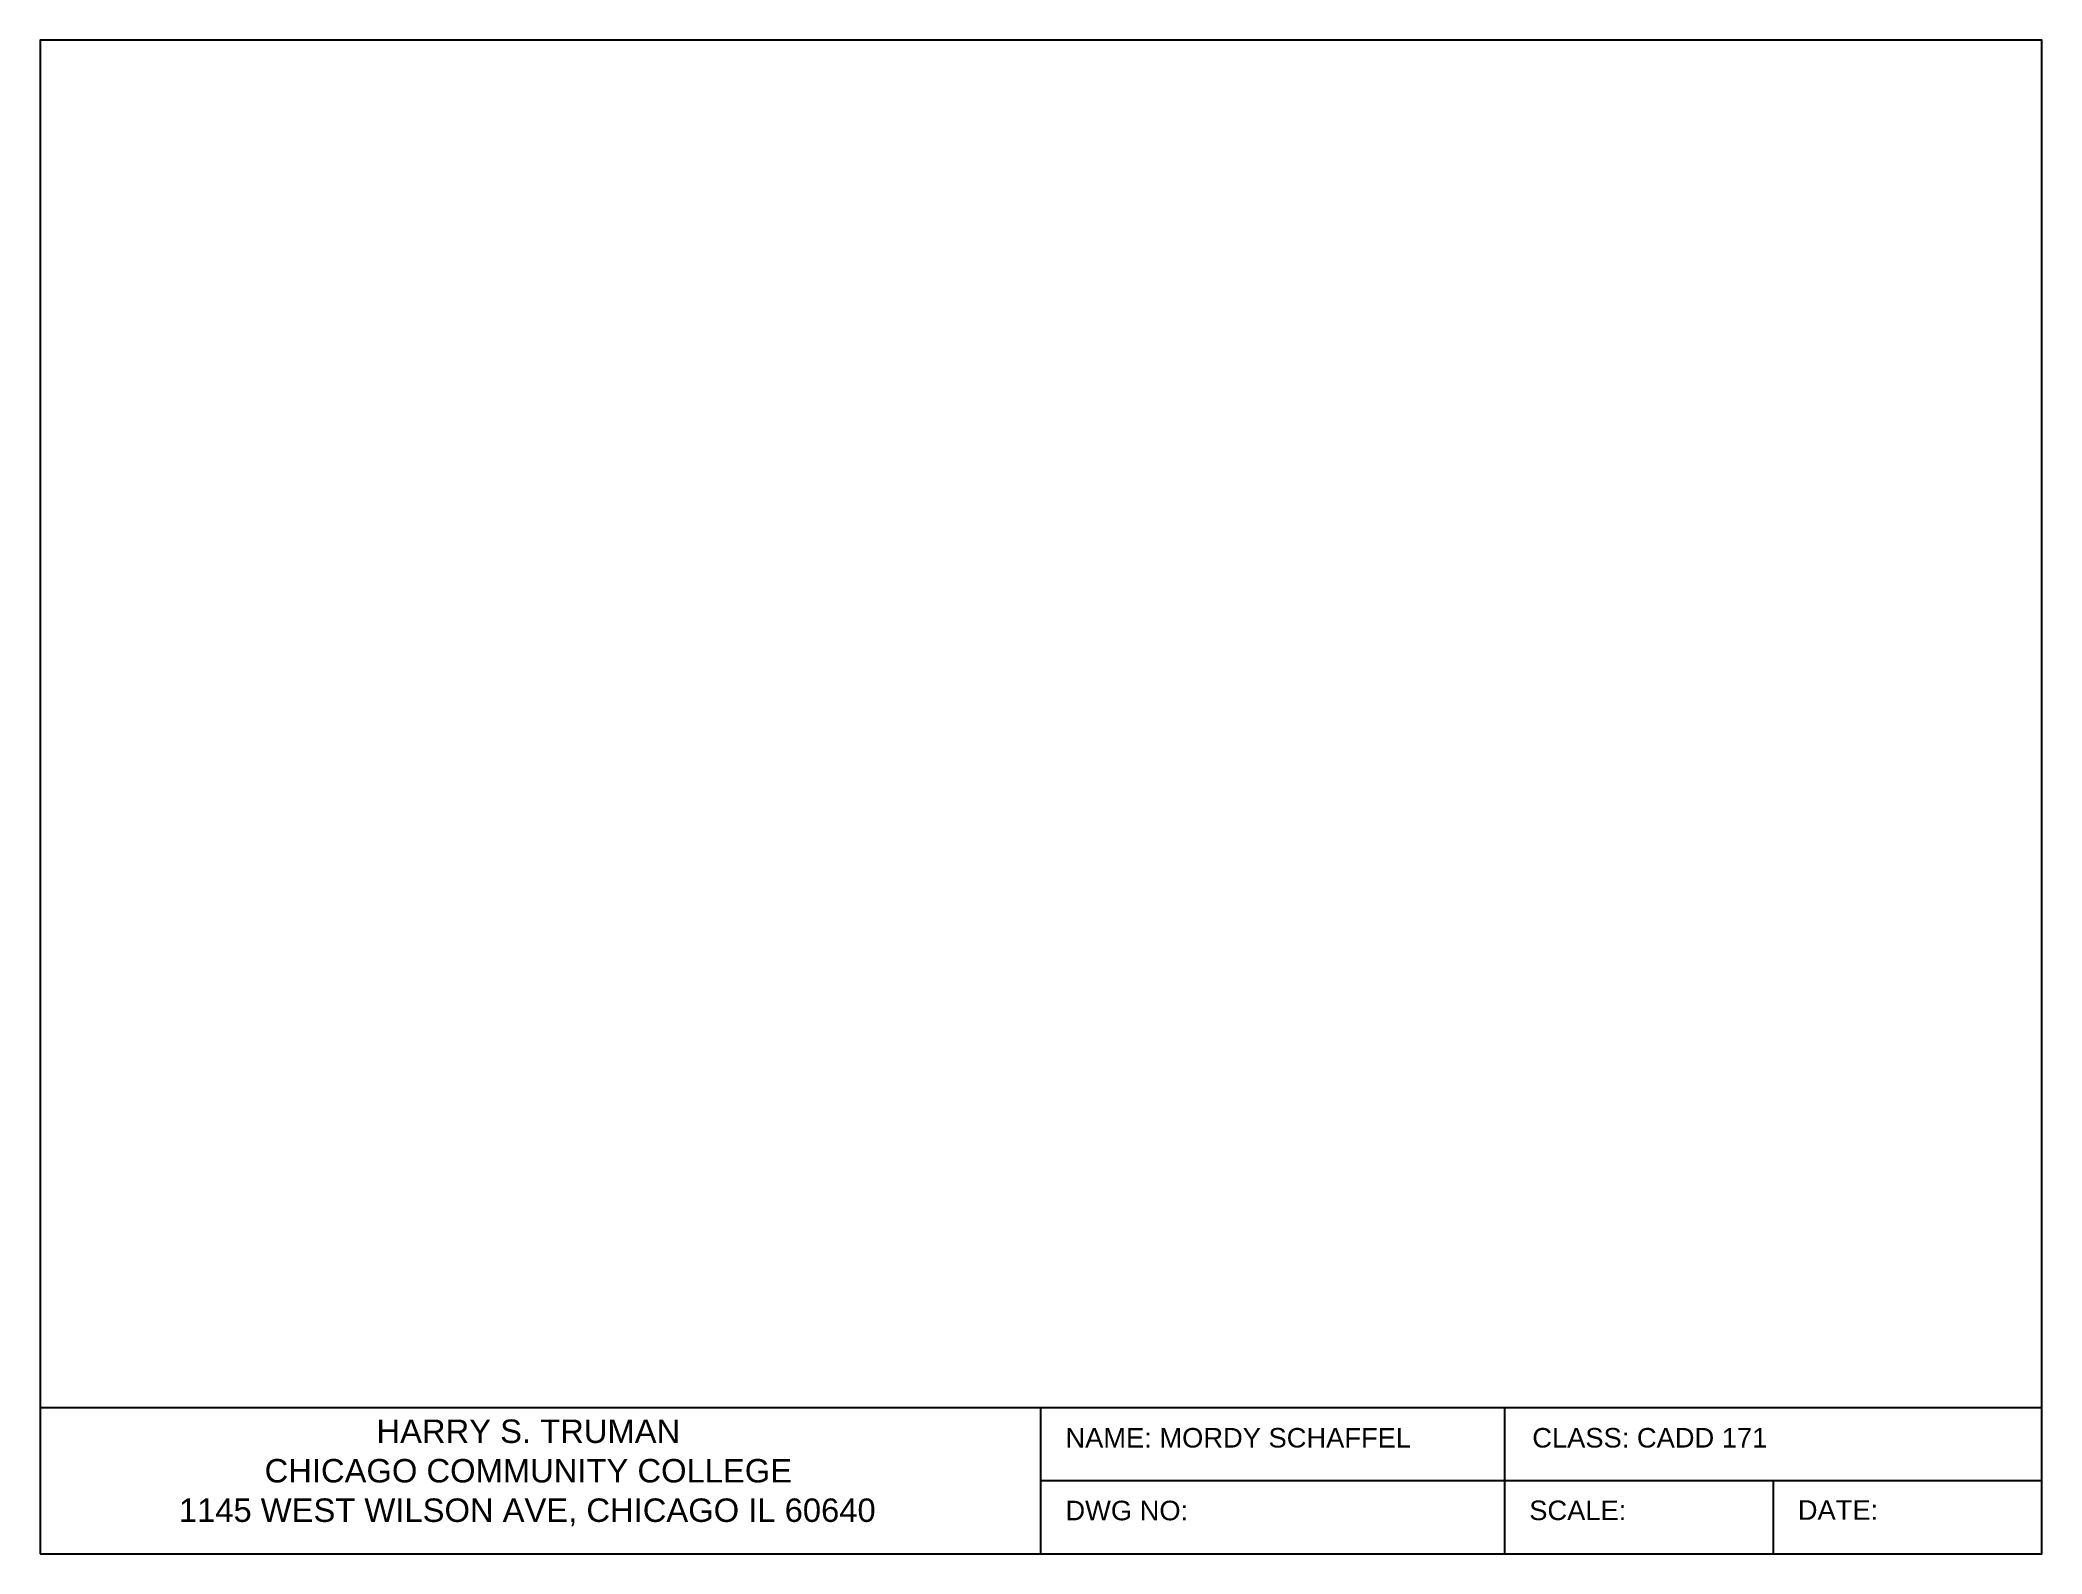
# Model space of a CAD drawing. Header units: inches. Extents: x 0 to 9.94, y 0 to 7.52.
import ezdxf

# ---------------------------------------------------------------- set-up
doc = ezdxf.new("R2010")
doc.units = ezdxf.units.IN
doc.header["$MEASUREMENT"] = 0
doc.styles.get("Standard").update_dxf_attribs({"font": 'arial.ttf'})

# ---------------------------------------------------------------- blocks, each defined once
blk = doc.blocks.new('template 171')
for p, q in [((0, 0.7275), (9.9425, 0.7275)), ((4.9712, 0), (4.9712, 0.7275)), ((7.275, 0), (7.275, 0.7275)), ((9.9425, 0.3637), (4.9712, 0.3637)), ((8.6087, 0), (8.6087, 0.3637))]:
    blk.add_line(p, q)
blk.add_lwpolyline([(0, 0), (9.9425, 0), (9.9425, 7.5175), (0, 7.5175)], close=True)
for s, height, p in [('HARRY S. TRUMAN', 0.1164, (1.6708, 0.5512)), ('NAME: MORDY SCHAFFEL                CLASS: CADD 171', 0.097, (5.0925, 0.5284)), ('CHICAGO COMMUNITY COLLEGE', 0.1164, (1.1153, 0.3551)), ('1145 WEST WILSON AVE, CHICAGO IL 60640', 0.1164, (0.6894, 0.1591)), ('DWG NO:', 0.097, (5.0925, 0.1672)), ('SCALE:', 0.097, (7.3962, 0.1681)), ('DATE: ', 0.097, (8.73, 0.1697))]:
    blk.add_text(s, height=height).set_placement(p)

msp = doc.modelspace()

# ---------------------------------------------------------------- block references
msp.add_blockref('template 171', (0, 0))

doc.saveas('drawing.dxf')
